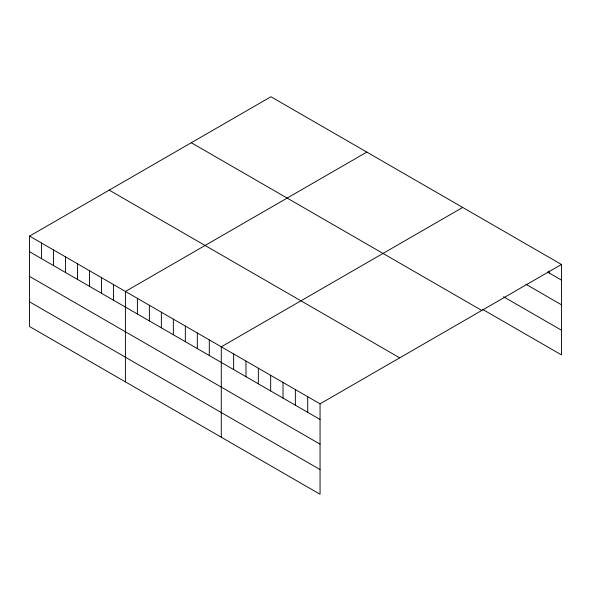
<?xml version="1.0" encoding="UTF-8"?>
<svg xmlns="http://www.w3.org/2000/svg" width="591" height="591" viewBox="0 0 591 591"><rect width="100%" height="100%" fill="white"/><g stroke="black" fill="none" stroke-linecap="round" stroke-linejoin="round"><path stroke-width="0.89" d="M29.55 236.112L320.056 403.838L320.056 494.253L29.55 326.535L29.55 236.112L270.944 96.747L561.45 264.465L561.45 354.888L482.744 309.448M366.812 152.094L125.418 291.459L125.418 381.882M462.679 207.441L221.285 346.806L221.285 437.229M320.056 403.838L561.45 264.465M547.562 272.074L561.45 280.09M525.953 284.278L561.45 304.771M503.576 296.793L561.45 330.206M191.285 142.734L481.791 310.46M109.209 190.117L399.715 357.843M29.55 251.736L320.056 419.462M29.55 276.418L320.056 444.144M29.55 301.853L320.056 469.572M549.105 271.129L549.105 272.961M307.712 396.709L307.712 412.333M295.36 389.58L295.36 405.204M283.015 382.451L283.015 398.075M270.671 375.322L270.671 390.947M258.326 368.193L258.326 383.818M245.974 361.064L245.974 376.689M233.63 353.935L233.63 369.56M209.303 339.891L209.303 355.516M197.32 332.969L197.32 348.594M185.33 326.055L185.33 341.679M173.348 319.133L173.348 334.757M161.365 312.218L161.365 327.842M149.383 305.296L149.383 320.92M137.4 298.381L137.4 314.006M113.435 284.544L113.435 300.169M101.453 277.622L101.453 293.247M89.47 270.708L89.47 286.332M77.48 263.785L77.48 279.41M65.498 256.871L65.498 272.495M53.515 249.949L53.515 265.573M41.533 243.034L41.533 258.659"/></g></svg>
